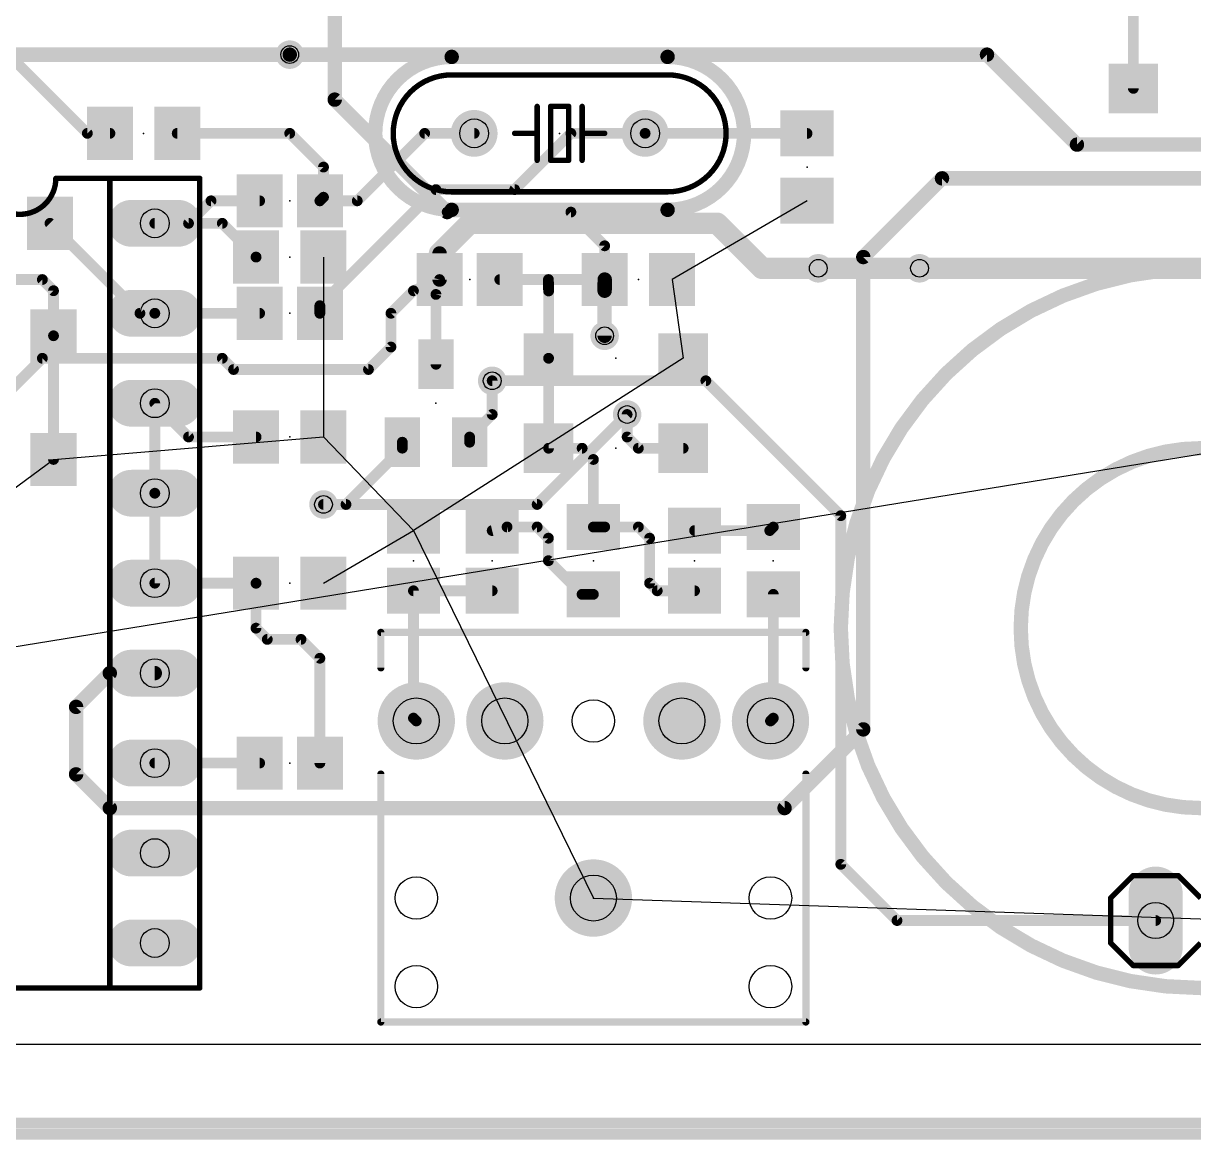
# Model space of a CAD drawing. Extents: x -3 to 108, y -3 to 135.
# Drawn here: x 19.47 to 52.51, y -2.69 to 28.82 of the extents above; entities that cross this region are included whole.
import ezdxf

# ---------------------------------------------------------------- set-up
doc = ezdxf.new("R2010")
doc.units = 0
for name, color, linetype in [('1', 22, 'CONTINUOUS'), ('16', 175, 'CONTINUOUS'), ('17', 82, 'CONTINUOUS'), ('18', 82, 'CONTINUOUS'), ('19', 53, 'CONTINUOUS'), ('20', 7, 'CONTINUOUS'), ('21', 253, 'CONTINUOUS'), ('23', 7, 'CONTINUOUS'), ('24', 7, 'CONTINUOUS'), ('44', 253, 'CONTINUOUS')]:
    doc.layers.add(name, color=color, linetype=linetype)

# ---------------------------------------------------------------- blocks, each defined once
blk = doc.blocks.new('RECT')
blk.add_solid([(-0.5, -0.5), (0.5, -0.5), (-0.5, 0.5), (0.5, 0.5)])
blk = doc.blocks.new('ROUNDP')
at = {"const_width": 0.5}
blk.add_lwpolyline([(0, -0.25, 1), (0, 0.25, 1), (0, -0.25)], format="xyb", dxfattribs=at)
blk = doc.blocks.new('LONGP100')
at = {"const_width": 1}
blk.add_lwpolyline([(-0.5, 0), (0.5, 0)], dxfattribs=at)
at = {"const_width": 0.5}
for points in [[(-0.5, 0.25, 1), (-0.5, -0.25)], [(0.5, -0.25, 1), (0.5, 0.25)]]:
    blk.add_lwpolyline(points, format="xyb", dxfattribs=at)
blk = doc.blocks.new('ROUNDV')
at = {"const_width": 0.5}
blk.add_lwpolyline([(0, -0.25, 1), (0, 0.25, 1), (0, -0.25)], format="xyb", dxfattribs=at)

msp = doc.modelspace()

# ---------------------------------------------------------------- linework, layer by layer
at = {"layer": '1'}
for points, const_width in [([(50.805, 26.9875), (50.805, 29.7475)], 0.3048), ([(19.05, 27.94), (21.2725, 25.7175)], 0.3048), ([(26.9875, 27.94), (46.6725, 27.94)], 0.4064), ([(46.6725, 27.94), (49.2125, 25.4)], 0.4064), ([(21.2725, 25.7175), (21.91, 25.7175)], 0.3048), ([(23.81, 25.7175), (26.9875, 25.7175)], 0.3048), ([(26.9875, 25.7175), (27.94, 24.765)], 0.3048), ([(28.8925, 23.8125), (30.7975, 25.7175)], 0.3048), ([(30.7975, 25.7175), (32.1945, 25.7175)], 0.3048), ([(33.3375, 24.13), (34.925, 25.7175)], 0.3048), ([(34.925, 25.7175), (37.0205, 25.7175)], 0.3048), ([(37.0205, 25.7175), (41.5925, 25.715)], 0.3048), ([(49.2125, 25.4), (93.98, 25.4)], 0.4064), ([(27.94, 24.765), (27.94, 23.915)], 0.3048), ([(43.18, 22.225), (45.4025, 24.4475)], 0.4064), ([(45.4025, 24.4475), (90.4875, 24.4475)], 0.4064), ([(27.8375, 20.8525), (31.115, 24.13)], 0.3048), ([(31.115, 24.13), (33.3375, 24.13)], 0.3048), ([(24.13, 23.1775), (24.765, 23.8125)], 0.3048), ([(24.765, 23.8125), (26.1375, 23.8125)], 0.3048), ([(27.94, 23.915), (27.8375, 23.8125)], 0.3048), ([(27.8375, 23.8125), (28.8925, 23.8125)], 0.3048), ([(32.0675, 23.1775), (31.2175, 22.3275)], 0.6096), ([(39.0525, 23.1775), (32.0675, 23.1775)], 0.6096), ([(40.3225, 21.9075), (39.0525, 23.1775)], 0.6096), ([(23.1775, 23.1775), (24.13, 23.1775)], 0.3048), ([(31.2175, 21.59), (31.2175, 22.3275)], 0.4064), ([(41.91, 21.9075), (40.3225, 21.9075)], 0.6096), ([(43.18, 8.89), (43.18, 22.225)], 0.4064), ([(87.63, 21.9075), (44.7675, 21.9075)], 0.6096), ([(31.2175, 21.59), (30.48, 21.2725)], 0.3048), ([(31.115, 21.17), (31.2175, 21.59)], 0.3048), ([(32.9175, 21.59), (34.29, 21.59)], 0.3048), ([(34.29, 21.59), (35.88, 21.59)], 0.3048), ([(34.295, 21.2675), (34.29, 21.59)], 0.3048), ([(35.8775, 21.275), (35.88, 21.59)], 0.4064), ([(35.8775, 20.0025), (35.8775, 21.275)], 0.4064), ([(30.48, 21.2725), (29.845, 20.6375)], 0.3048), ([(31.115, 19.1975), (31.115, 21.17)], 0.3048), ([(34.295, 19.3675), (34.295, 21.2675)], 0.3048), ([(27.8375, 20.6375), (27.8375, 20.8525)], 0.3048), ([(23.1775, 20.6375), (26.1375, 20.6375)], 0.3048), ([(29.845, 20.6375), (29.845, 19.685)], 0.3048), ([(29.845, 19.685), (29.21, 19.05)], 0.3048), ([(20.0025, 19.3675), (17.78, 17.145)], 0.3048), ([(25.0825, 19.3675), (20.0025, 19.3675)], 0.3048), ([(25.4, 19.05), (25.0825, 19.3675)], 0.3048), ([(34.295, 19.3675), (34.295, 16.8275)], 0.3048), ([(29.21, 19.05), (25.4, 19.05)], 0.3048), ([(32.7025, 17.78), (32.7025, 18.7325)], 0.3048), ([(24.13, 17.145), (23.1775, 18.0975)], 0.3048), ([(23.1775, 18.0975), (23.1775, 15.5575)], 0.3048), ([(32.065, 17.1425), (32.7025, 17.78)], 0.3048), ([(36.5125, 17.78), (36.5125, 17.145)], 0.3048), ([(26.0375, 17.145), (24.13, 17.145)], 0.3048), ([(32.065, 16.9975), (32.065, 17.1425)], 0.3048), ([(36.5125, 17.145), (36.83, 16.8275)], 0.3048), ([(30.165, 16.83), (28.575, 15.24)], 0.3048), ([(30.165, 16.9975), (30.165, 16.83)], 0.3048), ([(35.2425, 16.8275), (34.295, 16.8275)], 0.3048), ([(35.56, 16.51), (35.2425, 16.8275)], 0.3048), ([(36.83, 16.8275), (38.095, 16.8275)], 0.3048), ([(35.56, 14.6025), (35.56, 16.51)], 0.3048), ([(23.1775, 15.5575), (23.1775, 13.0175)], 0.3048), ([(28.575, 15.24), (27.94, 15.24)], 0.3048), ([(33.1225, 14.605), (32.7025, 14.5025)], 0.3048), ([(33.9725, 14.605), (33.1225, 14.605)], 0.3048), ([(34.29, 14.2875), (33.9725, 14.605)], 0.3048), ([(35.88, 14.605), (35.56, 14.6025)], 0.3048), ([(36.83, 14.605), (35.88, 14.605)], 0.3048), ([(37.1475, 14.2875), (36.83, 14.605)], 0.3048), ([(38.4175, 14.5025), (40.54, 14.5025)], 0.3048), ([(40.54, 14.5025), (40.64, 14.6025)], 0.3048), ([(34.29, 13.6525), (34.29, 14.2875)], 0.3048), ([(37.1475, 13.0175), (37.1475, 14.2875)], 0.3048), ([(35.24, 12.7025), (34.29, 13.6525)], 0.3048), ([(23.1775, 13.0175), (26.0375, 13.0175)], 0.3048), ([(26.035, 13.015), (26.0375, 13.0175)], 0.3048), ([(26.035, 11.7475), (26.035, 13.015)], 0.3048), ([(30.48, 12.8025), (30.48, 9.2075)], 0.3048), ([(30.48, 12.8025), (32.7025, 12.8025)], 0.3048), ([(37.3625, 12.8025), (37.1475, 13.0175)], 0.3048), ([(38.4175, 12.8025), (37.3625, 12.8025)], 0.3048), ([(35.56, 12.7025), (35.24, 12.7025)], 0.3048), ([(40.64, 12.7025), (40.64, 9.2075)], 0.3048), ([(26.3525, 11.43), (26.035, 11.7475)], 0.3048), ([(27.305, 11.43), (26.3525, 11.43)], 0.3048), ([(27.8375, 10.8975), (27.305, 11.43)], 0.3048), ([(27.8375, 7.9375), (27.8375, 10.8975)], 0.3048), ([(21.9075, 10.4775), (20.955, 9.525)], 0.4064), ([(23.1775, 10.4775), (21.9075, 10.4775)], 0.4064), ([(20.955, 9.525), (20.955, 7.62)], 0.4064), ([(30.48, 9.2075), (30.56, 9.1275)], 0.3048), ([(40.64, 9.2075), (40.56, 9.1275)], 0.3048), ([(40.9575, 6.6675), (43.18, 8.89)], 0.4064), ([(23.1775, 7.9375), (26.1375, 7.9375)], 0.3048), ([(20.955, 7.62), (21.9075, 6.6675)], 0.4064), ([(21.9075, 6.6675), (40.9575, 6.6675)], 0.4064), ([(107.95, -2.2225), (-1.5875, -2.2225)], 0.3048)]:
    msp.add_lwpolyline(points, dxfattribs=dict(at, const_width=const_width))
for points, const_width in [([(26.9875, 28.0416, 1), (26.9875, 27.8384)], 0.2032), ([(46.7443, 28.0118, 1), (46.6007, 27.8682)], 0.2032), ([(46.6725, 27.8384, 1), (46.6725, 28.0416)], 0.2032), ([(50.7288, 26.9875, 1), (50.8812, 26.9875)], 0.1524), ([(21.2725, 25.7937, 1), (21.2725, 25.6413)], 0.1524), ([(21.2186, 25.6636, 1), (21.3264, 25.7714)], 0.1524), ([(21.91, 25.6413, 1), (21.91, 25.7937)], 0.1524), ([(23.81, 25.7937, 1), (23.81, 25.6413)], 0.1524), ([(27.0414, 25.7714, 1), (26.9336, 25.6636)], 0.1524), ([(26.9875, 25.6413, 1), (26.9875, 25.7937)], 0.1524), ([(30.7975, 25.7937, 1), (30.7975, 25.6413)], 0.1524), ([(30.8514, 25.6636, 1), (30.7436, 25.7714)], 0.1524), ([(32.1945, 25.6413, 1), (32.1945, 25.7937)], 0.1524), ([(34.925, 25.7937, 1), (34.925, 25.6413)], 0.1524), ([(34.9789, 25.6636, 1), (34.8711, 25.7714)], 0.1524), ([(37.0205, 25.7937, 1), (37.0205, 25.6413)], 0.1524), ([(37.0205, 25.6413, 1), (37.0205, 25.7937)], 0.1524), ([(41.5925, 25.6388, 1), (41.5925, 25.7912)], 0.1524), ([(49.2125, 25.5016, 1), (49.2125, 25.2984)], 0.2032), ([(49.1407, 25.3282, 1), (49.2843, 25.4718)], 0.2032), ([(28.0162, 24.765, 1), (27.8638, 24.765)], 0.1524), ([(27.8861, 24.7111, 1), (27.9939, 24.8189)], 0.1524), ([(45.4025, 24.5491, 1), (45.4025, 24.3459)], 0.2032), ([(45.4743, 24.3757, 1), (45.3307, 24.5193)], 0.2032), ([(31.115, 24.2062, 1), (31.115, 24.0538)], 0.1524), ([(31.1689, 24.0761, 1), (31.0611, 24.1839)], 0.1524), ([(33.2836, 24.1839, 1), (33.3914, 24.0761)], 0.1524), ([(33.3375, 24.0538, 1), (33.3375, 24.2062)], 0.1524), ([(24.765, 23.8887, 1), (24.765, 23.7363)], 0.1524), ([(24.8189, 23.7586, 1), (24.7111, 23.8664)], 0.1524), ([(26.1375, 23.7363, 1), (26.1375, 23.8887)], 0.1524), ([(27.8375, 23.8887, 1), (27.8375, 23.7363)], 0.1524), ([(27.7836, 23.8664, 1), (27.8914, 23.7586)], 0.1524), ([(27.8638, 23.915, 1), (28.0162, 23.915)], 0.1524), ([(27.9939, 23.8611, 1), (27.8861, 23.9689)], 0.1524), ([(28.8386, 23.8664, 1), (28.9464, 23.7586)], 0.1524), ([(28.8925, 23.7363, 1), (28.8925, 23.8887)], 0.1524), ([(32.0675, 23.3299, 1), (32.0675, 23.0251)], 0.3048), ([(32.1753, 23.0697, 1), (31.9597, 23.2853)], 0.3048), ([(39.1603, 23.2853, 1), (38.9447, 23.0697)], 0.3048), ([(39.0525, 23.0251, 1), (39.0525, 23.3299)], 0.3048), ([(23.1775, 23.2537, 1), (23.1775, 23.1013)], 0.1524), ([(24.0761, 23.2314, 1), (24.1839, 23.1236)], 0.1524), ([(24.13, 23.1013, 1), (24.13, 23.2537)], 0.1524), ([(31.1097, 22.4353, 1), (31.3253, 22.2197)], 0.3048), ([(31.3191, 22.3275, 1), (31.1159, 22.3275)], 0.2032), ([(40.3225, 22.0599, 1), (40.3225, 21.7551)], 0.3048), ([(40.2147, 21.7997, 1), (40.4303, 22.0153)], 0.3048), ([(41.91, 21.7551, 1), (41.91, 22.0599)], 0.3048), ([(43.2816, 22.225, 1), (43.0784, 22.225)], 0.2032), ([(43.1082, 22.2968, 1), (43.2518, 22.1532)], 0.2032), ([(44.7675, 22.0599, 1), (44.7675, 21.7551)], 0.3048), ([(31.1159, 21.59, 1), (31.3191, 21.59)], 0.2032), ([(31.2915, 21.5719, 1), (31.1435, 21.6081)], 0.1524), ([(31.2476, 21.52, 1), (31.1874, 21.66)], 0.1524), ([(32.9175, 21.6662, 1), (32.9175, 21.5138)], 0.1524), ([(34.29, 21.6662, 1), (34.29, 21.5138)], 0.1524), ([(34.3662, 21.5912, 1), (34.2138, 21.5888)], 0.1524), ([(34.29, 21.5138, 1), (34.29, 21.6662)], 0.1524), ([(35.9791, 21.275, 1), (35.7759, 21.275)], 0.2032), ([(35.9816, 21.5892, 1), (35.7784, 21.5908)], 0.2032), ([(35.88, 21.5138, 1), (35.88, 21.6662)], 0.1524), ([(30.4499, 21.3425, 1), (30.5101, 21.2025)], 0.1524), ([(30.5339, 21.2186, 1), (30.4261, 21.3264)], 0.1524), ([(31.1912, 21.17, 1), (31.0388, 21.17)], 0.1524), ([(31.041, 21.1881, 1), (31.189, 21.1519)], 0.1524), ([(34.3712, 21.2675, 1), (34.2188, 21.2675)], 0.1524), ([(34.2188, 21.2663, 1), (34.3712, 21.2687)], 0.1524), ([(35.7759, 21.2758, 1), (35.9791, 21.2742)], 0.2032), ([(27.9137, 20.8525, 1), (27.7613, 20.8525)], 0.1524), ([(27.7836, 20.9064, 1), (27.8914, 20.7986)], 0.1524), ([(23.1775, 20.7137, 1), (23.1775, 20.5613)], 0.1524), ([(26.1375, 20.5613, 1), (26.1375, 20.7137)], 0.1524), ([(27.7613, 20.6375, 1), (27.9137, 20.6375)], 0.1524), ([(29.9212, 20.6375, 1), (29.7688, 20.6375)], 0.1524), ([(29.7911, 20.6914, 1), (29.8989, 20.5836)], 0.1524), ([(29.8989, 19.6311, 1), (29.7911, 19.7389)], 0.1524), ([(35.7759, 20.0025, 1), (35.9791, 20.0025)], 0.2032), ([(20.0025, 19.4437, 1), (20.0025, 19.2913)], 0.1524), ([(20.0564, 19.3136, 1), (19.9486, 19.4214)], 0.1524), ([(25.1364, 19.4214, 1), (25.0286, 19.3136)], 0.1524), ([(25.0825, 19.2913, 1), (25.0825, 19.4437)], 0.1524), ([(29.7688, 19.685, 1), (29.9212, 19.685)], 0.1524), ([(34.3712, 19.3675, 1), (34.2188, 19.3675)], 0.1524), ([(25.4, 19.1262, 1), (25.4, 18.9738)], 0.1524), ([(25.3461, 18.9961, 1), (25.4539, 19.1039)], 0.1524), ([(29.1561, 19.1039, 1), (29.2639, 18.9961)], 0.1524), ([(29.21, 18.9738, 1), (29.21, 19.1262)], 0.1524), ([(31.0388, 19.1975, 1), (31.1912, 19.1975)], 0.1524), ([(34.2188, 19.3675, 1), (34.3712, 19.3675)], 0.1524), ([(32.7787, 18.7325, 1), (32.6263, 18.7325)], 0.1524), ([(23.2314, 18.1514, 1), (23.1236, 18.0436)], 0.1524), ([(23.2537, 18.0975, 1), (23.1013, 18.0975)], 0.1524), ([(32.6263, 17.78, 1), (32.7787, 17.78)], 0.1524), ([(32.7564, 17.7261, 1), (32.6486, 17.8339)], 0.1524), ([(36.5887, 17.78, 1), (36.4363, 17.78)], 0.1524), ([(24.13, 17.2212, 1), (24.13, 17.0688)], 0.1524), ([(24.0761, 17.0911, 1), (24.1839, 17.1989)], 0.1524), ([(26.0375, 17.0688, 1), (26.0375, 17.2212)], 0.1524), ([(32.1412, 17.1425, 1), (31.9888, 17.1425)], 0.1524), ([(32.0111, 17.1964, 1), (32.1189, 17.0886)], 0.1524), ([(36.5664, 17.1989, 1), (36.4586, 17.0911)], 0.1524), ([(36.4363, 17.145, 1), (36.5887, 17.145)], 0.1524), ([(30.2412, 16.9975, 1), (30.0888, 16.9975)], 0.1524), ([(30.0888, 16.83, 1), (30.2412, 16.83)], 0.1524), ([(30.2189, 16.7761, 1), (30.1111, 16.8839)], 0.1524), ([(31.9888, 16.9975, 1), (32.1412, 16.9975)], 0.1524), ([(34.295, 16.9037, 1), (34.295, 16.7513)], 0.1524), ([(34.2188, 16.8275, 1), (34.3712, 16.8275)], 0.1524), ([(35.2964, 16.8814, 1), (35.1886, 16.7736)], 0.1524), ([(35.2425, 16.7513, 1), (35.2425, 16.9037)], 0.1524), ([(36.83, 16.9037, 1), (36.83, 16.7513)], 0.1524), ([(36.7761, 16.7736, 1), (36.8839, 16.8814)], 0.1524), ([(38.095, 16.7513, 1), (38.095, 16.9037)], 0.1524), ([(35.6362, 16.51, 1), (35.4838, 16.51)], 0.1524), ([(35.5061, 16.4561, 1), (35.6139, 16.5639)], 0.1524), ([(23.2537, 15.5575, 1), (23.1013, 15.5575)], 0.1524), ([(23.1013, 15.5575, 1), (23.2537, 15.5575)], 0.1524), ([(27.94, 15.3162, 1), (27.94, 15.1638)], 0.1524), ([(28.5211, 15.2939, 1), (28.6289, 15.1861)], 0.1524), ([(28.575, 15.1638, 1), (28.575, 15.3162)], 0.1524), ([(32.6844, 14.5765, 1), (32.7206, 14.4285)], 0.1524), ([(33.1225, 14.6812, 1), (33.1225, 14.5288)], 0.1524), ([(33.1406, 14.531, 1), (33.1044, 14.679)], 0.1524), ([(34.0264, 14.6589, 1), (33.9186, 14.5511)], 0.1524), ([(33.9725, 14.5288, 1), (33.9725, 14.6812)], 0.1524), ([(35.5594, 14.6787, 1), (35.5606, 14.5263)], 0.1524), ([(35.4838, 14.6025, 1), (35.6362, 14.6025)], 0.1524), ([(35.88, 14.6812, 1), (35.88, 14.5288)], 0.1524), ([(35.8806, 14.5288, 1), (35.8794, 14.6812)], 0.1524), ([(36.8839, 14.6589, 1), (36.7761, 14.5511)], 0.1524), ([(36.83, 14.5288, 1), (36.83, 14.6812)], 0.1524), ([(38.4175, 14.5787, 1), (38.4175, 14.4263)], 0.1524), ([(40.4861, 14.5564, 1), (40.5939, 14.4486)], 0.1524), ([(40.54, 14.4263, 1), (40.54, 14.5787)], 0.1524), ([(40.6939, 14.5486, 1), (40.5861, 14.6564)], 0.1524), ([(34.3662, 14.2875, 1), (34.2138, 14.2875)], 0.1524), ([(34.2361, 14.2336, 1), (34.3439, 14.3414)], 0.1524), ([(37.2237, 14.2875, 1), (37.0713, 14.2875)], 0.1524), ([(37.0936, 14.2336, 1), (37.2014, 14.3414)], 0.1524), ([(34.3439, 13.7064, 1), (34.2361, 13.5986)], 0.1524), ([(34.2138, 13.6525, 1), (34.3662, 13.6525)], 0.1524), ([(23.1775, 13.0937, 1), (23.1775, 12.9413)], 0.1524), ([(23.1013, 13.0175, 1), (23.2537, 13.0175)], 0.1524), ([(26.1112, 13.015, 1), (25.9588, 13.015)], 0.1524), ([(25.9811, 13.0689, 1), (26.0889, 12.9611)], 0.1524), ([(26.0914, 12.9636, 1), (25.9836, 13.0714)], 0.1524), ([(26.0375, 12.9413, 1), (26.0375, 13.0937)], 0.1524), ([(30.5562, 12.8025, 1), (30.4038, 12.8025)], 0.1524), ([(30.48, 12.8787, 1), (30.48, 12.7263)], 0.1524), ([(32.7025, 12.7263, 1), (32.7025, 12.8787)], 0.1524), ([(37.2014, 13.0714, 1), (37.0936, 12.9636)], 0.1524), ([(37.0713, 13.0175, 1), (37.2237, 13.0175)], 0.1524), ([(37.3625, 12.8787, 1), (37.3625, 12.7263)], 0.1524), ([(37.3086, 12.7486, 1), (37.4164, 12.8564)], 0.1524), ([(38.4175, 12.7263, 1), (38.4175, 12.8787)], 0.1524), ([(35.24, 12.7787, 1), (35.24, 12.6263)], 0.1524), ([(35.1861, 12.6486, 1), (35.2939, 12.7564)], 0.1524), ([(35.56, 12.6263, 1), (35.56, 12.7787)], 0.1524), ([(40.7162, 12.7025, 1), (40.5638, 12.7025)], 0.1524), ([(26.0889, 11.8014, 1), (25.9811, 11.6936)], 0.1524), ([(25.9588, 11.7475, 1), (26.1112, 11.7475)], 0.1524), ([(26.3525, 11.5062, 1), (26.3525, 11.3538)], 0.1524), ([(27.3589, 11.4839, 1), (27.2511, 11.3761)], 0.1524), ([(27.305, 11.3538, 1), (27.305, 11.5062)], 0.1524), ([(26.2986, 11.3761, 1), (26.4064, 11.4839)], 0.1524), ([(27.9137, 10.8975, 1), (27.7613, 10.8975)], 0.1524), ([(27.7836, 10.8436, 1), (27.8914, 10.9514)], 0.1524), ([(21.9075, 10.5791, 1), (21.9075, 10.3759)], 0.2032), ([(21.9793, 10.4057, 1), (21.8357, 10.5493)], 0.2032), ([(23.1775, 10.3759, 1), (23.1775, 10.5791)], 0.2032), ([(21.0566, 9.525, 1), (20.8534, 9.525)], 0.2032), ([(20.8832, 9.5968, 1), (21.0268, 9.4532)], 0.2032), ([(30.5339, 9.2614, 1), (30.4261, 9.1536)], 0.1524), ([(30.4038, 9.2075, 1), (30.5562, 9.2075)], 0.1524), ([(30.5061, 9.0736, 1), (30.6139, 9.1814)], 0.1524), ([(40.5061, 9.1814, 1), (40.6139, 9.0736)], 0.1524), ([(40.5638, 9.2075, 1), (40.7162, 9.2075)], 0.1524), ([(40.6939, 9.1536, 1), (40.5861, 9.2614)], 0.1524), ([(43.0784, 8.89, 1), (43.2816, 8.89)], 0.2032), ([(43.2518, 8.8182, 1), (43.1082, 8.9618)], 0.2032), ([(23.1775, 8.0137, 1), (23.1775, 7.8613)], 0.1524), ([(26.1375, 7.8613, 1), (26.1375, 8.0137)], 0.1524), ([(27.7613, 7.9375, 1), (27.9137, 7.9375)], 0.1524), ([(20.8534, 7.62, 1), (21.0566, 7.62)], 0.2032), ([(21.0268, 7.6918, 1), (20.8832, 7.5482)], 0.2032), ([(21.9075, 6.7691, 1), (21.9075, 6.5659)], 0.2032), ([(21.8357, 6.5957, 1), (21.9793, 6.7393)], 0.2032), ([(40.8857, 6.7393, 1), (41.0293, 6.5957)], 0.2032), ([(40.9575, 6.5659, 1), (40.9575, 6.7691)], 0.2032)]:
    msp.add_lwpolyline(points, format="xyb", dxfattribs=dict(at, const_width=const_width))
at = {"layer": '16'}
for points, const_width in [([(28.2575, 68.8975), (28.2575, 26.67)], 0.4064), ([(15.24, 27.94), (26.9875, 27.94)], 0.4064), ([(28.2575, 26.67), (31.4325, 23.495)], 0.4064), ([(34.925, 23.495), (31.4325, 23.495)], 0.3048), ([(35.8775, 22.5425), (34.925, 23.495)], 0.3048), ([(22.7575, 20.6375), (20.2175, 23.1775)], 0.3048), ([(25.0825, 23.1775), (23.1775, 23.1775)], 0.3048), ([(26.035, 22.225), (25.0825, 23.1775)], 0.3048), ([(35.8775, 20.0025), (35.8775, 22.5425)], 0.3048), ([(26.0375, 22.225), (26.035, 22.225)], 0.3048), ([(44.7675, 21.9075), (41.91, 21.9075)], 0.6096), ([(20.0025, 21.59), (19.05, 21.59)], 0.3048), ([(20.3175, 21.275), (20.0025, 21.59)], 0.3048), ([(20.3175, 20.0025), (20.3175, 21.275)], 0.3048), ([(23.1775, 20.6375), (22.7575, 20.6375)], 0.3048), ([(20.3175, 16.51), (20.3175, 20.0025)], 0.3048), ([(32.7025, 18.7325), (38.735, 18.7325)], 0.3048), ([(38.735, 18.7325), (42.545, 14.9225)], 0.3048), ([(33.9725, 15.24), (36.5125, 17.78)], 0.3048), ([(27.94, 15.24), (33.9725, 15.24)], 0.3048), ([(42.545, 14.9225), (42.545, 5.08)], 0.3048), ([(42.545, 5.08), (44.1325, 3.4925)], 0.3048), ([(44.1325, 3.4925), (51.435, 3.4925)], 0.3048), ([(107.95, -2.54), (-2.54, -2.54)], 0.3048)]:
    msp.add_lwpolyline(points, dxfattribs=dict(at, const_width=const_width))
for points, const_width in [([(26.9875, 27.8384, 1), (26.9875, 28.0416)], 0.2032), ([(28.1559, 26.67, 1), (28.3591, 26.67)], 0.2032), ([(28.3293, 26.7418, 1), (28.1857, 26.5982)], 0.2032), ([(31.3607, 23.4232, 1), (31.5043, 23.5668)], 0.2032), ([(31.4325, 23.5712, 1), (31.4325, 23.4188)], 0.1524), ([(34.9789, 23.5489, 1), (34.8711, 23.4411)], 0.1524), ([(34.925, 23.4188, 1), (34.925, 23.5712)], 0.1524), ([(20.2714, 23.2314, 1), (20.1636, 23.1236)], 0.1524), ([(23.1775, 23.2537, 1), (23.1775, 23.1013)], 0.1524), ([(25.1364, 23.2314, 1), (25.0286, 23.1236)], 0.1524), ([(25.0825, 23.1013, 1), (25.0825, 23.2537)], 0.1524), ([(35.9537, 22.5425, 1), (35.8013, 22.5425)], 0.1524), ([(35.8236, 22.4886, 1), (35.9314, 22.5964)], 0.1524), ([(26.035, 22.3012, 1), (26.035, 22.1488)], 0.1524), ([(25.9811, 22.1711, 1), (26.0889, 22.2789)], 0.1524), ([(26.0375, 22.1488, 1), (26.0375, 22.3012)], 0.1524), ([(41.91, 22.0599, 1), (41.91, 21.7551)], 0.3048), ([(44.7675, 21.7551, 1), (44.7675, 22.0599)], 0.3048), ([(20.0564, 21.6439, 1), (19.9486, 21.5361)], 0.1524), ([(20.0025, 21.5138, 1), (20.0025, 21.6662)], 0.1524), ([(20.3937, 21.275, 1), (20.2413, 21.275)], 0.1524), ([(20.2636, 21.2211, 1), (20.3714, 21.3289)], 0.1524), ([(22.7575, 20.7137, 1), (22.7575, 20.5613)], 0.1524), ([(22.7036, 20.5836, 1), (22.8114, 20.6914)], 0.1524), ([(23.1775, 20.5613, 1), (23.1775, 20.7137)], 0.1524), ([(20.3937, 20.0025, 1), (20.2413, 20.0025)], 0.1524), ([(20.2413, 20.0025, 1), (20.3937, 20.0025)], 0.1524), ([(35.8013, 20.0025, 1), (35.9537, 20.0025)], 0.1524), ([(32.7025, 18.8087, 1), (32.7025, 18.6563)], 0.1524), ([(38.7889, 18.7864, 1), (38.6811, 18.6786)], 0.1524), ([(38.735, 18.6563, 1), (38.735, 18.8087)], 0.1524), ([(36.5664, 17.7261, 1), (36.4586, 17.8339)], 0.1524), ([(20.2413, 16.51, 1), (20.3937, 16.51)], 0.1524), ([(27.94, 15.3162, 1), (27.94, 15.1638)], 0.1524), ([(33.9186, 15.2939, 1), (34.0264, 15.1861)], 0.1524), ([(33.9725, 15.1638, 1), (33.9725, 15.3162)], 0.1524), ([(42.6212, 14.9225, 1), (42.4688, 14.9225)], 0.1524), ([(42.4911, 14.8686, 1), (42.5989, 14.9764)], 0.1524), ([(42.5989, 5.1339, 1), (42.4911, 5.0261)], 0.1524), ([(42.4688, 5.08, 1), (42.6212, 5.08)], 0.1524), ([(44.1325, 3.5687, 1), (44.1325, 3.4163)], 0.1524), ([(51.435, 3.4163, 1), (51.435, 3.5687)], 0.1524), ([(44.0786, 3.4386, 1), (44.1864, 3.5464)], 0.1524)]:
    msp.add_lwpolyline(points, format="xyb", dxfattribs=dict(at, const_width=const_width))
at = {"layer": '19'}
for p, q in [((41.5925, 23.815), (37.78, 21.59)), ((27.9375, 22.225), (27.9375, 17.145)), ((37.78, 21.59), (38.095, 19.3675)), ((71.195, 19.6575), (2.96, 8.5725)), ((38.095, 19.3675), (30.48, 14.5025)), ((20.3175, 16.51), (27.9375, 17.145)), ((27.9375, 17.145), (30.48, 14.5025)), ((15.5575, 13.0175), (20.3175, 16.51)), ((27.9375, 13.0175), (30.48, 14.5025)), ((30.48, 14.5025), (35.56, 4.1275)), ((35.56, 4.1275), (53.975, 3.4925))]:
    msp.add_line(p, q, dxfattribs=at)
at = {"layer": '20'}
msp.add_line((0, 0), (105.41, 0), dxfattribs=at)
for centre in [(35.56, 9.1275), (30.56, 4.1275), (40.56, 4.1275), (30.56, 1.6275), (40.56, 1.6275)]:
    msp.add_circle(centre, 0.6, dxfattribs=at)
at = {"layer": '21'}
for points, const_width in [([(31.5595, 27.8765, 1), (31.5595, 23.5585)], 0.4064), ([(31.5595, 27.9781, 1), (31.5595, 27.7749)], 0.2032), ([(31.5595, 27.7749, 1), (31.5595, 27.9781)], 0.2032), ([(37.6555, 23.5585, 1), (37.6555, 27.8765)], 0.4064), ([(37.6555, 27.9781, 1), (37.6555, 27.7749)], 0.2032), ([(37.6555, 27.7749, 1), (37.6555, 27.9781)], 0.2032), ([(31.5595, 27.3685, 1), (31.5595, 24.0665)], 0.1524), ([(31.5595, 27.4066, 1), (31.5595, 27.3304)], 0.0762), ([(31.5595, 27.3304, 1), (31.5595, 27.4066)], 0.0762), ([(37.6555, 24.0665, 1), (37.6555, 27.3685)], 0.1524), ([(37.6555, 27.4066, 1), (37.6555, 27.3304)], 0.0762), ([(37.6555, 27.3304, 1), (37.6555, 27.4066)], 0.0762), ([(34.0106, 26.4795, 1), (33.9344, 26.4795)], 0.0762), ([(34.3916, 26.4795, 1), (34.3154, 26.4795)], 0.0762), ([(34.3535, 26.5176, 1), (34.3535, 26.4414)], 0.0762), ([(34.8996, 26.4795, 1), (34.8234, 26.4795)], 0.0762), ([(34.8615, 26.4414, 1), (34.8615, 26.5176)], 0.0762), ([(35.2806, 26.4795, 1), (35.2044, 26.4795)], 0.0762), ([(33.3375, 25.7556, 1), (33.3375, 25.6794)], 0.0762), ([(34.0106, 25.7175, 1), (33.9344, 25.7175)], 0.0762), ([(33.9725, 25.6794, 1), (33.9725, 25.7556)], 0.0762), ([(35.2806, 25.7175, 1), (35.2044, 25.7175)], 0.0762), ([(35.2425, 25.7556, 1), (35.2425, 25.6794)], 0.0762), ([(35.8775, 25.6794, 1), (35.8775, 25.7556)], 0.0762), ([(33.9344, 25.7175, 1), (34.0106, 25.7175)], 0.0762), ([(35.2044, 25.7175, 1), (35.2806, 25.7175)], 0.0762), ([(33.9344, 24.9555, 1), (34.0106, 24.9555)], 0.0762), ([(34.3535, 24.9936, 1), (34.3535, 24.9174)], 0.0762), ([(34.3154, 24.9555, 1), (34.3916, 24.9555)], 0.0762), ([(34.8234, 24.9555, 1), (34.8996, 24.9555)], 0.0762), ([(34.8615, 24.9174, 1), (34.8615, 24.9936)], 0.0762), ([(35.2044, 24.9555, 1), (35.2806, 24.9555)], 0.0762), ([(18.3515, 24.4475, 1), (20.3835, 24.4475)], 0.1524), ([(20.4216, 24.4475, 1), (20.3454, 24.4475)], 0.0762), ([(20.3835, 24.4856, 1), (20.3835, 24.4094)], 0.0762), ([(21.9075, 24.4856, 1), (21.9075, 24.4094)], 0.0762), ([(21.9456, 24.4475, 1), (21.8694, 24.4475)], 0.0762), ([(21.9075, 24.4094, 1), (21.9075, 24.4856)], 0.0762), ([(24.4856, 24.4475, 1), (24.4094, 24.4475)], 0.0762), ([(24.4475, 24.4094, 1), (24.4475, 24.4856)], 0.0762), ([(31.5595, 24.1046, 1), (31.5595, 24.0284)], 0.0762), ([(31.5595, 24.0284, 1), (31.5595, 24.1046)], 0.0762), ([(37.6555, 24.1046, 1), (37.6555, 24.0284)], 0.0762), ([(37.6555, 24.0284, 1), (37.6555, 24.1046)], 0.0762), ([(31.5595, 23.6601, 1), (31.5595, 23.4569)], 0.2032), ([(31.5595, 23.4569, 1), (31.5595, 23.6601)], 0.2032), ([(37.6555, 23.6601, 1), (37.6555, 23.4569)], 0.2032), ([(37.6555, 23.4569, 1), (37.6555, 23.6601)], 0.2032), ([(52.705, 1.5875, 1), (52.705, 21.9075, 1), (52.705, 1.5875)], 0.4064), ([(52.705, 6.6675, 1), (52.705, 16.8275, 1), (52.705, 6.6675)], 0.4064), ([(29.56, 11.6783, 1), (29.56, 11.5767)], 0.1016), ([(29.6108, 11.6275, 1), (29.5092, 11.6275)], 0.1016), ([(41.6108, 11.6275, 1), (41.5092, 11.6275)], 0.1016), ([(41.56, 11.5767, 1), (41.56, 11.6783)], 0.1016), ([(29.5092, 10.6275, 1), (29.6108, 10.6275)], 0.1016), ([(41.5092, 10.6275, 1), (41.6108, 10.6275)], 0.1016), ([(29.6108, 7.6275, 1), (29.5092, 7.6275)], 0.1016), ([(41.6108, 7.6275, 1), (41.5092, 7.6275)], 0.1016), ([(50.8, 4.8006, 1), (50.8, 4.7244)], 0.0762), ([(50.8269, 4.7356, 1), (50.7731, 4.7894)], 0.0762), ([(52.0969, 4.7894, 1), (52.0431, 4.7356)], 0.0762), ([(52.07, 4.7244, 1), (52.07, 4.8006)], 0.0762), ([(50.2031, 4.1275, 1), (50.1269, 4.1275)], 0.0762), ([(50.1381, 4.1544, 1), (50.1919, 4.1006)], 0.0762), ([(50.1269, 2.8575, 1), (50.2031, 2.8575)], 0.0762), ([(50.1919, 2.8844, 1), (50.1381, 2.8306)], 0.0762), ([(50.8, 2.2606, 1), (50.8, 2.1844)], 0.0762), ([(50.7731, 2.1956, 1), (50.8269, 2.2494)], 0.0762), ([(52.0431, 2.2494, 1), (52.0969, 2.1956)], 0.0762), ([(52.07, 2.1844, 1), (52.07, 2.2606)], 0.0762), ([(21.9075, 1.6256, 1), (21.9075, 1.5494)], 0.0762), ([(21.9075, 1.5494, 1), (21.9075, 1.6256)], 0.0762), ([(24.4475, 1.5494, 1), (24.4475, 1.6256)], 0.0762), ([(21.8694, 1.5875, 1), (21.9456, 1.5875)], 0.0762), ([(24.4094, 1.5875, 1), (24.4856, 1.5875)], 0.0762), ([(29.56, 0.6783, 1), (29.56, 0.5767)], 0.1016), ([(29.5092, 0.6275, 1), (29.6108, 0.6275)], 0.1016), ([(41.5092, 0.6275, 1), (41.6108, 0.6275)], 0.1016), ([(41.56, 0.5767, 1), (41.56, 0.6783)], 0.1016)]:
    msp.add_lwpolyline(points, format="xyb", dxfattribs=dict(at, const_width=const_width))
for points, const_width in [([(37.6555, 27.8765), (31.5595, 27.8765)], 0.4064), ([(37.6555, 27.3685), (31.5595, 27.3685)], 0.1524), ([(33.9725, 25.7175), (33.9725, 26.4795)], 0.1524), ([(34.3535, 24.9555), (34.3535, 26.4795)], 0.1524), ([(34.3535, 26.4795), (34.8615, 26.4795)], 0.1524), ([(34.8615, 26.4795), (34.8615, 24.9555)], 0.1524), ([(35.2425, 25.7175), (35.2425, 26.4795)], 0.1524), ([(33.9725, 25.7175), (33.3375, 25.7175)], 0.1524), ([(33.9725, 24.9555), (33.9725, 25.7175)], 0.1524), ([(35.2425, 24.9555), (35.2425, 25.7175)], 0.1524), ([(35.2425, 25.7175), (35.8775, 25.7175)], 0.1524), ([(34.8615, 24.9555), (34.3535, 24.9555)], 0.1524), ([(21.9075, 24.4475), (20.3835, 24.4475)], 0.1524), ([(24.4475, 24.4475), (21.9075, 24.4475)], 0.1524), ([(21.9075, 24.4475), (21.9075, 1.5875)], 0.1524), ([(24.4475, 1.5875), (24.4475, 24.4475)], 0.1524), ([(31.5595, 24.0665), (37.6555, 24.0665)], 0.1524), ([(37.6555, 23.5585), (31.5595, 23.5585)], 0.4064), ([(29.56, 11.6275), (41.56, 11.6275)], 0.2032), ([(29.56, 11.6275), (29.56, 10.6275)], 0.2032), ([(41.56, 11.6275), (41.56, 10.6275)], 0.2032), ([(29.56, 0.6275), (29.56, 7.6275)], 0.2032), ([(41.56, 0.6275), (41.56, 7.6275)], 0.2032), ([(50.8, 4.7625), (50.165, 4.1275)], 0.1524), ([(50.8, 4.7625), (52.07, 4.7625)], 0.1524), ([(52.07, 4.7625), (52.705, 4.1275)], 0.1524), ([(50.165, 4.1275), (50.165, 2.8575)], 0.1524), ([(50.165, 2.8575), (50.8, 2.2225)], 0.1524), ([(52.705, 2.8575), (52.07, 2.2225)], 0.1524), ([(52.07, 2.2225), (50.8, 2.2225)], 0.1524), ([(21.9075, 1.5875), (16.8275, 1.5875)], 0.1524), ([(24.4475, 1.5875), (21.9075, 1.5875)], 0.1524), ([(29.56, 0.6275), (41.56, 0.6275)], 0.2032)]:
    msp.add_lwpolyline(points, dxfattribs=dict(at, const_width=const_width))
at = {"layer": '23'}
for p in [(22.86, 25.7175), (34.6075, 25.7175), (41.5925, 24.765), (26.9875, 23.8125), (32.0675, 21.59), (36.83, 21.59), (26.9875, 20.6375), (36.195, 19.3675), (31.115, 18.0975), (26.9875, 17.145), (36.195, 16.8275), (30.48, 13.6525), (32.7025, 13.6525), (35.56, 13.6525), (38.4175, 13.6525), (40.64, 13.6525), (26.9875, 13.0175), (26.9875, 7.9375), (35.56, 4.1275)]:
    msp.add_point(p, dxfattribs=at)
at = {"layer": '24'}
msp.add_point((26.9875, 22.225), dxfattribs=at)
at = {"layer": '44'}
for centre, radius in [((26.9875, 27.94), 0.25), ((32.1945, 25.7175), 0.4064), ((37.0205, 25.7175), 0.4064), ((23.1775, 23.1775), 0.4064), ((41.91, 21.9075), 0.25), ((44.7675, 21.9075), 0.25), ((23.1775, 20.6375), 0.4064), ((35.8775, 20.0025), 0.25), ((32.7025, 18.7325), 0.25), ((23.1775, 18.0975), 0.4064), ((36.5125, 17.78), 0.25), ((23.1775, 15.5575), 0.4064), ((27.94, 15.24), 0.25), ((23.1775, 13.0175), 0.4064), ((23.1775, 10.4775), 0.4064), ((30.56, 9.1275), 0.65), ((33.06, 9.1275), 0.65), ((38.06, 9.1275), 0.65), ((40.56, 9.1275), 0.65), ((23.1775, 7.9375), 0.4064), ((23.1775, 5.3975), 0.4064), ((35.56, 4.1275), 0.65), ((51.435, 3.4925), 0.508), ((23.1775, 2.8575), 0.4064)]:
    msp.add_circle(centre, radius, dxfattribs=at)

# ---------------------------------------------------------------- block references
at = {"layer": '1'}
for p, xscale, yscale, rotation in [((50.805, 26.9875), 1.4, 1.4, 180), ((41.5925, 25.715), 1.3, 1.5, 270), ((26.1375, 23.8125), 1.3, 1.5, 180), ((27.8375, 23.8125), 1.3, 1.5, 180), ((41.5925, 23.815), 1.3, 1.5, 270), ((26.1375, 20.6375), 1.3, 1.5, 180), ((27.8375, 20.6375), 1.3, 1.5, 180), ((34.295, 16.8275), 1.4, 1.4, 180), ((38.095, 16.8275), 1.4, 1.4, 180), ((35.56, 14.6025), 1.3, 1.5, 270), ((40.64, 14.6025), 1.3, 1.5, 270), ((30.48, 14.5025), 1.3, 1.5, 90), ((32.7025, 14.5025), 1.3, 1.5, 270), ((38.4175, 14.5025), 1.3, 1.5, 90), ((30.48, 12.8025), 1.3, 1.5, 90), ((32.7025, 12.8025), 1.3, 1.5, 270), ((35.56, 12.7025), 1.3, 1.5, 270), ((38.4175, 12.8025), 1.3, 1.5, 90), ((40.64, 12.7025), 1.3, 1.5, 270), ((26.1375, 7.9375), 1.3, 1.5, 180), ((27.8375, 7.9375), 1.3, 1.5, 180)]:
    msp.add_blockref('RECT', p, dxfattribs=dict(at, xscale=xscale, yscale=yscale, rotation=rotation))
for p, xscale, yscale in [((21.91, 25.7175), 1.3, 1.5), ((23.81, 25.7175), 1.3, 1.5), ((31.2175, 21.59), 1.3, 1.5), ((32.9175, 21.59), 1.3, 1.5), ((35.88, 21.59), 1.3, 1.5), ((37.78, 21.59), 1.3, 1.5), ((34.295, 19.3675), 1.4, 1.4), ((38.095, 19.3675), 1.4, 1.4), ((26.0375, 17.145), 1.3, 1.5), ((27.9375, 17.145), 1.3, 1.5), ((26.0375, 13.0175), 1.3, 1.5), ((27.9375, 13.0175), 1.3, 1.5)]:
    msp.add_blockref('RECT', p, dxfattribs=dict(at, xscale=xscale, yscale=yscale))
at = {"layer": '1', "yscale": 1.4}
for p in [(31.115, 19.1975), (30.165, 16.9975), (32.065, 16.9975)]:
    msp.add_blockref('RECT', p, dxfattribs=at)
at = {"layer": '16', "xscale": 1.3, "yscale": 1.5, "rotation": 180}
msp.add_blockref('RECT', (20.2175, 23.1775), dxfattribs=at)
at = {"layer": '16', "xscale": 1.3, "yscale": 1.5}
for p in [(26.0375, 22.225), (27.9375, 22.225), (20.3175, 20.0025), (20.3175, 16.51)]:
    msp.add_blockref('RECT', p, dxfattribs=at)
at = {"layer": '17'}
for name, p, xscale, yscale, rotation in [('ROUNDP', (32.1945, 25.7175), 1.3208, 1.3208, 180), ('ROUNDP', (32.1945, 25.7175), 1.3208, 1.3208, 180), ('ROUNDP', (37.0205, 25.7175), 1.3208, 1.3208, 180), ('ROUNDP', (37.0205, 25.7175), 1.3208, 1.3208, 180), ('ROUNDP', (30.56, 9.1275), 2.1844, 2.1844, 90), ('ROUNDP', (30.56, 9.1275), 2.1844, 2.1844, 90), ('ROUNDP', (33.06, 9.1275), 2.1844, 2.1844, 90), ('ROUNDP', (33.06, 9.1275), 2.1844, 2.1844, 90), ('ROUNDP', (38.06, 9.1275), 2.1844, 2.1844, 90), ('ROUNDP', (38.06, 9.1275), 2.1844, 2.1844, 90), ('ROUNDP', (40.56, 9.1275), 2.1844, 2.1844, 90), ('ROUNDP', (40.56, 9.1275), 2.1844, 2.1844, 90), ('ROUNDP', (35.56, 4.1275), 2.1844, 2.1844, 90), ('ROUNDP', (35.56, 4.1275), 2.1844, 2.1844, 90), ('LONGP100', (51.435, 3.4925), 1.524, 1.524, 90), ('LONGP100', (51.435, 3.4925), 1.524, 1.524, 90)]:
    msp.add_blockref(name, p, dxfattribs=dict(at, xscale=xscale, yscale=yscale, rotation=rotation))
at = {"layer": '17', "xscale": 1.3208, "yscale": 1.3208}
for p in [(23.1775, 23.1775), (23.1775, 23.1775), (23.1775, 20.6375), (23.1775, 20.6375), (23.1775, 18.0975), (23.1775, 18.0975), (23.1775, 15.5575), (23.1775, 15.5575), (23.1775, 13.0175), (23.1775, 13.0175), (23.1775, 10.4775), (23.1775, 10.4775), (23.1775, 7.9375), (23.1775, 7.9375), (23.1775, 5.3975), (23.1775, 5.3975), (23.1775, 2.8575), (23.1775, 2.8575)]:
    msp.add_blockref('LONGP100', p, dxfattribs=at)
at = {"layer": '18', "xscale": 0.8048, "yscale": 0.8048}
for p in [(26.9875, 27.94), (26.9875, 27.94), (41.91, 21.9075), (41.91, 21.9075), (44.7675, 21.9075), (44.7675, 21.9075), (35.8775, 20.0025), (35.8775, 20.0025), (32.7025, 18.7325), (32.7025, 18.7325), (36.5125, 17.78), (36.5125, 17.78), (27.94, 15.24), (27.94, 15.24)]:
    msp.add_blockref('ROUNDV', p, dxfattribs=at)

doc.saveas('drawing.dxf')
